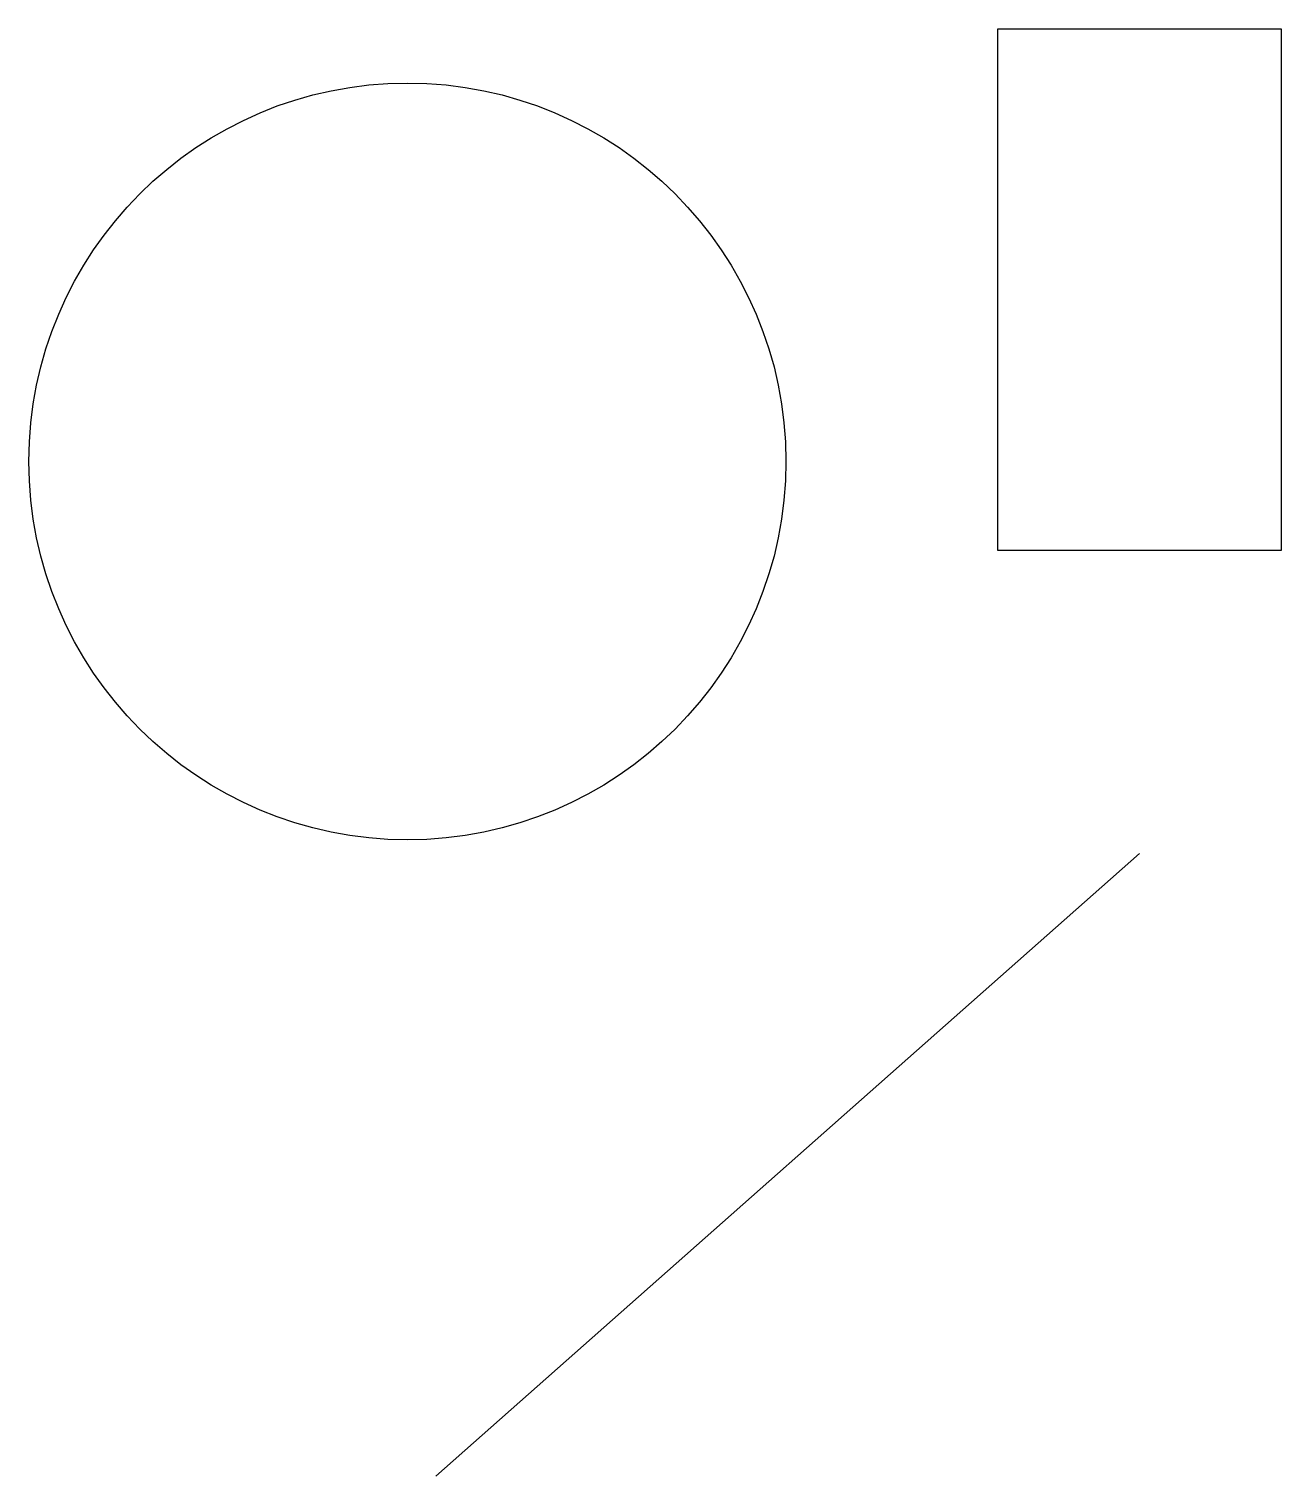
# Model space of a CAD drawing. Header units: millimetres. Extents: x 495 to 1152, y 668 to 1428.
import ezdxf

# ---------------------------------------------------------------- set-up
doc = ezdxf.new("R2010")
doc.units = ezdxf.units.MM

msp = doc.modelspace()

# ---------------------------------------------------------------- linework, layer by layer
msp.add_line((708.26, 667.65), (1077.79, 994.57))
msp.add_lwpolyline([(1003.46, 1427.64), (1152.12, 1427.64), (1152.12, 1153.79), (1003.46, 1153.79)], close=True)
msp.add_circle((693.39, 1200.49), 198.75)

doc.saveas('drawing.dxf')
